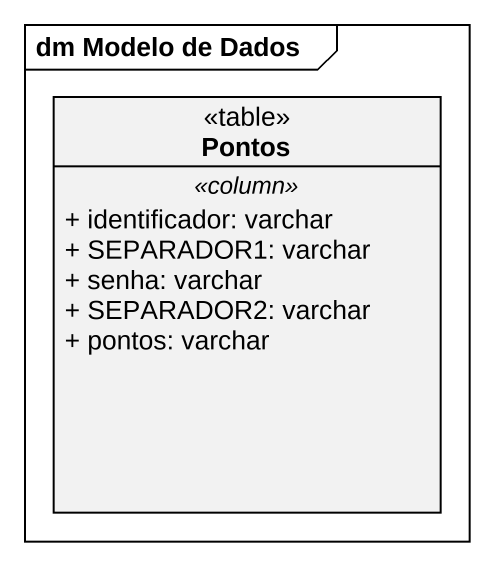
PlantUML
@startuml
mainframe dm Modelo de Dados
hide circle
hide empty members
skinparam classAttributeIconSize 0
class Pontos <<table>> {
  .. <<column>> ..
  + identificador: varchar
  + SEPARADOR1: varchar
  + senha: varchar
  + SEPARADOR2: varchar
  + pontos: varchar
}
@enduml
